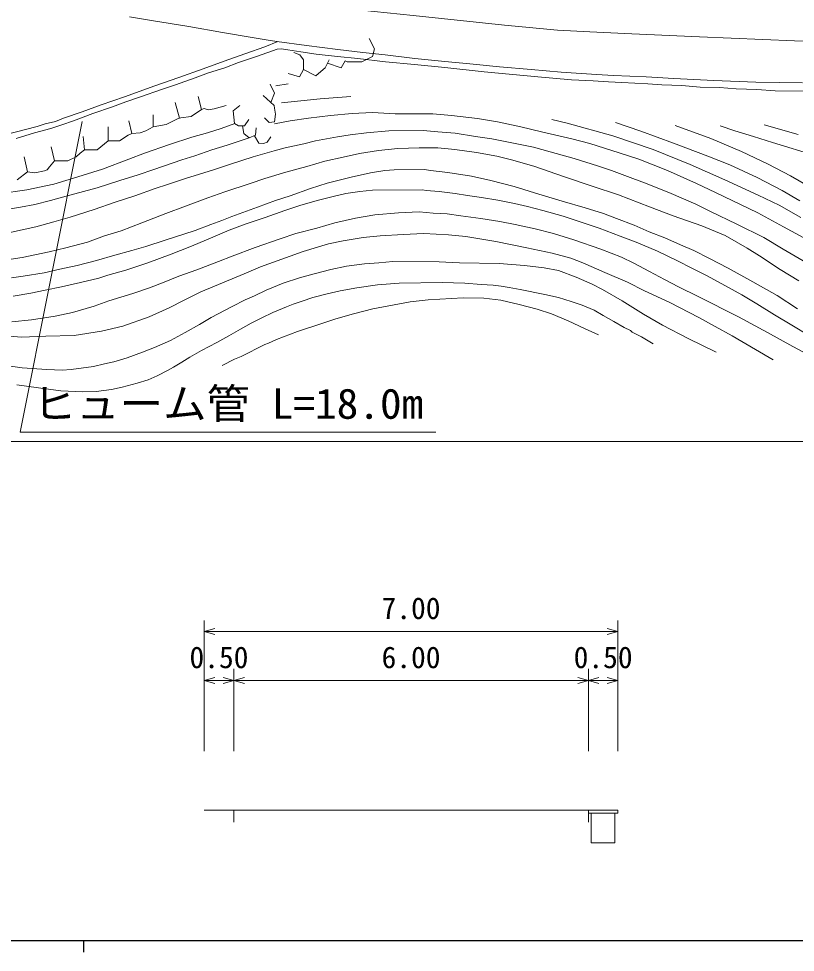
# Model space of a CAD drawing. Units: millimetres, scale not verified, with parts at other scales. Extents: x 40000 to 680000, y 20000 to 380000.
# Drawn here: x 262508 to 328210, y 204000 to 283000 of the extents above; entities that cross this region are included whole.
import ezdxf
from ezdxf.enums import TextEntityAlignment as Align

# ---------------------------------------------------------------- set-up
doc = ezdxf.new("R2010")
doc.units = ezdxf.units.MM
doc.header["$LTSCALE"] = 1000
doc.linetypes.add('CHAIN', pattern=[18.5, 12, -1.5, 3.5, -1.5])
for name, color, linetype, lineweight in [('M-BMK', 2, 'CHAIN', 13), ('M-TTL-BAND', 7, 'Continuous', 25), ('M-WORK', 1, 'Continuous', 13)]:
    doc.layers.add(name, color=color, linetype=linetype, lineweight=lineweight)
doc.styles.add('ＭＳ ゴシック', font='')
doc.styles.get('ＭＳ ゴシック').set_extended_font_data('MS Gothic')

msp = doc.modelspace()

# ---------------------------------------------------------------- linework, layer by layer
at = {"layer": 'M-BMK'}
msp.add_lwpolyline([(276947, 285635), (279603, 285256), (283798, 284653), (289289, 283939), (295889, 283257), (303596, 282464), (308104, 282019), (310817, 281881), (314376, 281724), (320104, 281461), (328145, 281114), (333820, 280963), (341356, 280714), (347392, 280537), (354857, 280269), (363245, 279941), (367269, 279777), (374989, 279705), (375331, 279692)], dxfattribs=at)
at = {"layer": 'M-TTL-BAND'}
for p, q in [((40000, 205000), (579000, 205000)), ((268000, 205000), (268000, 204000))]:
    msp.add_line(p, q, dxfattribs=at)
at = {"layer": 'M-WORK'}
for p, q in [((292602, 280441), (292148, 281314)), ((281094, 279280), (282723, 279828)), ((282723, 279828), (284384, 280432)), ((284384, 280432), (284731, 280441)), ((284731, 280441), (285274, 280366)), ((285274, 280366), (286369, 280193)), ((285782, 280126), (286283, 279936)), ((286283, 279936), (286593, 279513)), ((286369, 280193), (287685, 279994)), ((287685, 279994), (289487, 279804)), ((289487, 279804), (291198, 279620)), ((291551, 279341), (292434, 279809)), ((292434, 279809), (292602, 280441)), ((279942, 278849), (281094, 279280)), ((286593, 279513), (286611, 278695)), ((288442, 278837), (288782, 279528)), ((288641, 279242), (289789, 278852)), ((289789, 278852), (290129, 279444)), ((290129, 279444), (290297, 279336)), ((290297, 279336), (291551, 279341)), ((291198, 279620), (293531, 279358)), ((293531, 279358), (295995, 279116)), ((295995, 279116), (298557, 278860)), ((277433, 277993), (278566, 278409)), ((278566, 278409), (279942, 278849)), ((285292, 278347), (286252, 278073)), ((286252, 278073), (286611, 278695)), ((286611, 278695), (287641, 278177)), ((287641, 278177), (288279, 278704)), ((288279, 278704), (288442, 278837)), ((298557, 278860), (301893, 278513)), ((301893, 278513), (306428, 278080)), ((306428, 278080), (309265, 277825)), ((274601, 276996), (275776, 277412)), ((275776, 277412), (277433, 277993)), ((284156, 276706), (283796, 277446)), ((284250, 277317), (285312, 277494)), ((309265, 277825), (311107, 277726)), ((311107, 277726), (312398, 277654)), ((312398, 277654), (313525, 277595)), ((313525, 277595), (315734, 277497)), ((315734, 277497), (316913, 277405)), ((316913, 277405), (318597, 277340)), ((318597, 277340), (320157, 277215)), ((272803, 276383), (274601, 276996)), ((283830, 275919), (284156, 276706)), ((320157, 277215), (321796, 277163)), ((321796, 277163), (323218, 277065)), ((323218, 277065), (324961, 277019)), ((324961, 277019), (326494, 276907)), ((326494, 276907), (328860, 276855)), ((270444, 275549), (271586, 275966)), ((271586, 275966), (272803, 276383)), ((276107, 274570), (275755, 275906)), ((277975, 275313), (277684, 276404)), ((284127, 275647), (283203, 276493)), ((284735, 275875), (288012, 276203)), ((288012, 276203), (290620, 276406)), ((267144, 274365), (268787, 274964)), ((268787, 274964), (270444, 275549)), ((277112, 274725), (277975, 275313)), ((277975, 275313), (278197, 275402)), ((278197, 275402), (278535, 275292)), ((278535, 275292), (279053, 275375)), ((279053, 275375), (280069, 275651)), ((281203, 275645), (280655, 275215)), ((280655, 275215), (280759, 274140)), ((284152, 275424), (284127, 275647)), ((284139, 274272), (284226, 274931)), ((284226, 274931), (284152, 275424)), ((288890, 274820), (290712, 274964)), ((290712, 274964), (292429, 275069)), ((292429, 275069), (294356, 274945)), ((294356, 274945), (297554, 274951)), ((297554, 274951), (299133, 274820)), ((266147, 274019), (267144, 274365)), ((272076, 273275), (271839, 274369)), ((273899, 273852), (273891, 274872)), ((274991, 274035), (276000, 274539)), ((276000, 274539), (276214, 274601)), ((276214, 274601), (277112, 274725)), ((280759, 274140), (281099, 273937)), ((281617, 273942), (281977, 274470)), ((283303, 274619), (283708, 274204)), ((283708, 274204), (284139, 274272)), ((284158, 274112), (285463, 274355)), ((285463, 274355), (287029, 274591)), ((287029, 274591), (288890, 274820)), ((299133, 274820), (301335, 274552)), ((301335, 274552), (303019, 274263)), ((303019, 274263), (304998, 273844)), ((307623, 274477), (308917, 274167)), ((308917, 274167), (312764, 273090)), ((313007, 274225), (315150, 273478)), ((263858, 273331), (265230, 273710)), ((265230, 273710), (266147, 274019)), ((270086, 272653), (270084, 273858)), ((272076, 273275), (272774, 273344)), ((272774, 273344), (273271, 273496)), ((273271, 273496), (273899, 273852)), ((273899, 273852), (274991, 274035)), ((277167, 272973), (278484, 273340)), ((278484, 273340), (279644, 273714)), ((279644, 273714), (280786, 274123)), ((281099, 273937), (281617, 273942)), ((281432, 273941), (281553, 273291)), ((282555, 273138), (282609, 273750)), ((290556, 273182), (291926, 273345)), ((291926, 273345), (293813, 273496)), ((293813, 273496), (296736, 273535)), ((296736, 273535), (297981, 273418)), ((297981, 273418), (299442, 273300)), ((304998, 273844), (306729, 273437)), ((306729, 273437), (309297, 272841)), ((315150, 273478), (317915, 272475)), ((318055, 273948), (321050, 272847)), ((321839, 273937), (323082, 273513)), ((323082, 273513), (324681, 273038)), ((325569, 274030), (328439, 273204)), ((262304, 272872), (263858, 273331)), ((267959, 273025), (268083, 271914)), ((269140, 271914), (270086, 272653)), ((270086, 272653), (271033, 272674)), ((271033, 272674), (271779, 273136)), ((271779, 273136), (272076, 273275)), ((275273, 272351), (277167, 272973)), ((280144, 272293), (281997, 272906)), ((281553, 273291), (281997, 272906)), ((281997, 272906), (282555, 273138)), ((281997, 272906), (282555, 273138)), ((282451, 273094), (282831, 272467)), ((283206, 272432), (283522, 272561)), ((283522, 272561), (283838, 273015)), ((286644, 272421), (287614, 272651)), ((287614, 272651), (289488, 273005)), ((289488, 273005), (290556, 273182)), ((299442, 273300), (301146, 273024)), ((301146, 273024), (302549, 272821)), ((302549, 272821), (304358, 272454)), ((309297, 272841), (310824, 272441)), ((312764, 273090), (316186, 271930)), ((321050, 272847), (323665, 271765)), ((324681, 273038), (326276, 272530)), ((265253, 272161), (265540, 270961)), ((267710, 271630), (268083, 271914)), ((268083, 271914), (269140, 271914)), ((273162, 271623), (275273, 272351)), ((277401, 271399), (278847, 271904)), ((278847, 271904), (280144, 272293)), ((282345, 271307), (284127, 271825)), ((282831, 272467), (283206, 272432)), ((284127, 271825), (285051, 272068)), ((285051, 272068), (286644, 272421)), ((291347, 271586), (292959, 271835)), ((292959, 271835), (294578, 272006)), ((294578, 272006), (296380, 272084)), ((296380, 272084), (297979, 272058)), ((297979, 272058), (299408, 271920)), ((299408, 271920), (301230, 271678)), ((304358, 272454), (306055, 272120)), ((306055, 272120), (307464, 271733)), ((310824, 272441), (313295, 271635)), ((316186, 271930), (319326, 270665)), ((317915, 272475), (320819, 271368)), ((323665, 271765), (325900, 270677)), ((326276, 272530), (330783, 271151)), ((262962, 271314), (263261, 270048)), ((266674, 270967), (267371, 271306)), ((267371, 271306), (267710, 271630)), ((269610, 270260), (271819, 271099)), ((271819, 271099), (273162, 271623)), ((273955, 270224), (276305, 271043)), ((276305, 271043), (277401, 271399)), ((280424, 270691), (282345, 271307)), ((288418, 270931), (289958, 271285)), ((289958, 271285), (291347, 271586)), ((301230, 271678), (302947, 271357)), ((302947, 271357), (304303, 271036)), ((304303, 271036), (306178, 270492)), ((307464, 271733), (309489, 271170)), ((309489, 271170), (311475, 270541)), ((313295, 271635), (314960, 271098)), ((314960, 271098), (317384, 270154)), ((320819, 271368), (322667, 270627)), ((264684, 270124), (264926, 270207)), ((264926, 270207), (265119, 270463)), ((265119, 270463), (265540, 270961)), ((265540, 270961), (266674, 270967)), ((267526, 269618), (269610, 270260)), ((272612, 269793), (273955, 270224)), ((276630, 269472), (278989, 270200)), ((278989, 270200), (280424, 270691)), ((285122, 270007), (286871, 270492)), ((286871, 270492), (288418, 270931)), ((293493, 270150), (294268, 270220)), ((294268, 270220), (296836, 270230)), ((296836, 270230), (297345, 270160)), ((306178, 270492), (308589, 269659)), ((311475, 270541), (312654, 270167)), ((319326, 270665), (322242, 269354)), ((322667, 270627), (324993, 269565)), ((325900, 270677), (327794, 269694)), ((262384, 269358), (263261, 270048)), ((263261, 270048), (263876, 269966)), ((263876, 269966), (264684, 270124)), ((265475, 268989), (267526, 269618)), ((271058, 269316), (272612, 269793)), ((275096, 268961), (276630, 269472)), ((282100, 269043), (283332, 269463)), ((283332, 269463), (285122, 270007)), ((288598, 269076), (290624, 269588)), ((290624, 269588), (292262, 269952)), ((292262, 269952), (293493, 270150)), ((297345, 270160), (298812, 269996)), ((298812, 269996), (300829, 269682)), ((300829, 269682), (302437, 269300)), ((308589, 269659), (311027, 268827)), ((312654, 270167), (314011, 269649)), ((314011, 269649), (315446, 269112)), ((317384, 270154), (319862, 269064)), ((324993, 269565), (327110, 268471)), ((327794, 269694), (329799, 268534)), ((263188, 268523), (265475, 268989)), ((267996, 268370), (269148, 268693)), ((269148, 268693), (271058, 269316)), ((272331, 268017), (274048, 268620)), ((274048, 268620), (275096, 268961)), ((279957, 268336), (282100, 269043)), ((285488, 268017), (287183, 268625)), ((287183, 268625), (288598, 269076)), ((302437, 269300), (304420, 268799)), ((304420, 268799), (306516, 268157)), ((311027, 268827), (313262, 268100)), ((315446, 269112), (317497, 268299)), ((319862, 269064), (321468, 268291)), ((322242, 269354), (325079, 268056)), ((260842, 268183), (263188, 268523)), ((265211, 267617), (266531, 267968)), ((266531, 267968), (267996, 268370)), ((270673, 267480), (272331, 268017)), ((276615, 267136), (278503, 267831)), ((278503, 267831), (279957, 268336)), ((284228, 267612), (285488, 268017)), ((287759, 267627), (289111, 267959)), ((289111, 267959), (290193, 268216)), ((290193, 268216), (291372, 268385)), ((291372, 268385), (292449, 268488)), ((292449, 268488), (296662, 268525)), ((296662, 268525), (296990, 268469)), ((296990, 268469), (298076, 268380)), ((298076, 268380), (299433, 268207)), ((299433, 268207), (300463, 268029)), ((300463, 268029), (301671, 267870)), ((301671, 267870), (303056, 267631)), ((306516, 268157), (308472, 267562)), ((313262, 268100), (315864, 267071)), ((317497, 268299), (319797, 267303)), ((321468, 268291), (325033, 266567)), ((325079, 268056), (326836, 267231)), ((327110, 268471), (328591, 267580)), ((261302, 266816), (262674, 267046)), ((262674, 267046), (263868, 267284)), ((263868, 267284), (265211, 267617)), ((268903, 266864), (270673, 267480)), ((274970, 266514), (276615, 267136)), ((281767, 266709), (282700, 267040)), ((282700, 267040), (284228, 267612)), ((285025, 266775), (286279, 267205)), ((286279, 267205), (287759, 267627)), ((303056, 267631), (304442, 267364)), ((304442, 267364), (305556, 267102)), ((305556, 267102), (306862, 266779)), ((308472, 267562), (310425, 266987)), ((315864, 267071), (317863, 266304)), ((319797, 267303), (321043, 266681)), ((326836, 267231), (328684, 266189)), ((266852, 266215), (268903, 266864)), ((272932, 265727), (274970, 266514)), ((279690, 265920), (280536, 266271)), ((280536, 266271), (281767, 266709)), ((283354, 266185), (285025, 266775)), ((290993, 266130), (292640, 266406)), ((292640, 266406), (294630, 266575)), ((294630, 266575), (296394, 266664)), ((296394, 266664), (297574, 266551)), ((297574, 266551), (298758, 266495)), ((298758, 266495), (299924, 266331)), ((299924, 266331), (301595, 266102)), ((306862, 266779), (308575, 266278)), ((308575, 266278), (309919, 265843)), ((310425, 266987), (311979, 266519)), ((311979, 266519), (313076, 266097)), ((317863, 266304), (320314, 265459)), ((321043, 266681), (323258, 265625)), ((325033, 266567), (327222, 265381)), ((263956, 265396), (265469, 265822)), ((265469, 265822), (266852, 266215)), ((271189, 265039), (272932, 265727)), ((277433, 265084), (278761, 265586)), ((278761, 265586), (279690, 265920)), ((280325, 265103), (281655, 265604)), ((281655, 265604), (283354, 266185)), ((287725, 265287), (289256, 265718)), ((289256, 265718), (290993, 266130)), ((301595, 266102), (303201, 265844)), ((303201, 265844), (304521, 265596)), ((304521, 265596), (306197, 265222)), ((309919, 265843), (311613, 265263)), ((313076, 266097), (314577, 265516)), ((314577, 265516), (315858, 264967)), ((320314, 265459), (322286, 264640)), ((323258, 265625), (325551, 264479)), ((261649, 264891), (262789, 265134)), ((262789, 265134), (263956, 265396)), ((269780, 264613), (271189, 265039)), ((274902, 264245), (276487, 264757)), ((276487, 264757), (277433, 265084)), ((278542, 264355), (280325, 265103)), ((284636, 264384), (285965, 264815)), ((285965, 264815), (287725, 265287)), ((293091, 264628), (295043, 264746)), ((295043, 264746), (296780, 264818)), ((296780, 264818), (298864, 264700)), ((298864, 264700), (300339, 264562)), ((306197, 265222), (307751, 264810)), ((307751, 264810), (309478, 264286)), ((311613, 265263), (313387, 264589)), ((315858, 264967), (317169, 264459)), ((327222, 265381), (330525, 263572)), ((266510, 263604), (268332, 264096)), ((268332, 264096), (269780, 264613)), ((273261, 263730), (274902, 264245)), ((276988, 263690), (278542, 264355)), ((282511, 263626), (284636, 264384)), ((286576, 263291), (288726, 263959)), ((288726, 263959), (289971, 264215)), ((289971, 264215), (291662, 264470)), ((291662, 264470), (293091, 264628)), ((300339, 264562), (302881, 264143)), ((302881, 264143), (305509, 263612)), ((309478, 264286), (311744, 263485)), ((313387, 264589), (314749, 264092)), ((314749, 264092), (316552, 263320)), ((317169, 264459), (318493, 263867)), ((318493, 263867), (319630, 263376)), ((322286, 264640), (324144, 263595)), ((325551, 264479), (327190, 263502)), ((262807, 262778), (265094, 263257)), ((265094, 263257), (266510, 263604)), ((270633, 262978), (272094, 263389)), ((272094, 263389), (273261, 263730)), ((273425, 262337), (275410, 263072)), ((275410, 263072), (276988, 263690)), ((280582, 262909), (282511, 263626)), ((285089, 262773), (286576, 263291)), ((305509, 263612), (307646, 263160)), ((307646, 263160), (309212, 262747)), ((311744, 263485), (313513, 262830)), ((316552, 263320), (318293, 262491)), ((319630, 263376), (320957, 262717)), ((324144, 263595), (325193, 262921)), ((327190, 263502), (328881, 262513)), ((260900, 262503), (262807, 262778)), ((267450, 262118), (269105, 262546)), ((269105, 262546), (270633, 262978)), ((271572, 261724), (273425, 262337)), ((277577, 261753), (279426, 262441)), ((279426, 262441), (280582, 262909)), ((282959, 262006), (285089, 262773)), ((291772, 262249), (292979, 262347)), ((292979, 262347), (294159, 262450)), ((294159, 262450), (298072, 262422)), ((298072, 262422), (299809, 262352)), ((299809, 262352), (303147, 262291)), ((303147, 262291), (305286, 262109)), ((309212, 262747), (310221, 262327)), ((310221, 262327), (312089, 261521)), ((313513, 262830), (314562, 262315)), ((314562, 262315), (315886, 261599)), ((318293, 262491), (319388, 261920)), ((320957, 262717), (322542, 261894)), ((325193, 262921), (326940, 261787)), ((262899, 261219), (264654, 261497)), ((264654, 261497), (265982, 261794)), ((265982, 261794), (267450, 262118)), ((270060, 261284), (271572, 261724)), ((276060, 261205), (277577, 261753)), ((281570, 261423), (282959, 262006)), ((287503, 261406), (288912, 261767)), ((288912, 261767), (290236, 262048)), ((290236, 262048), (291772, 262249)), ((305286, 262109), (306957, 261917)), ((306957, 261917), (308174, 261692)), ((308174, 261692), (309667, 261121)), ((312089, 261521), (314003, 260715)), ((315886, 261599), (317136, 260934)), ((319388, 261920), (320690, 261265)), ((322542, 261894), (324628, 260741)), ((326940, 261787), (328499, 260810)), ((261909, 261069), (262899, 261219)), ((267738, 260675), (269283, 261036)), ((269283, 261036), (270060, 261284)), ((273588, 260222), (274824, 260705)), ((274824, 260705), (276060, 261205)), ((279086, 260374), (281570, 261423)), ((284881, 260611), (286267, 261074)), ((286267, 261074), (287503, 261406)), ((309667, 261121), (311030, 260522)), ((314003, 260715), (315464, 259981)), ((317136, 260934), (318316, 260302)), ((320690, 261265), (322300, 260408)), ((324628, 260741), (326668, 259581)), ((263530, 259762), (264737, 260025)), ((264737, 260025), (266132, 260301)), ((266132, 260301), (267738, 260675)), ((272175, 259750), (273588, 260222)), ((277919, 259876), (279086, 260374)), ((282457, 259553), (283458, 260016)), ((283458, 260016), (284881, 260611)), ((288592, 259713), (289711, 259976)), ((289711, 259976), (291125, 260219)), ((291125, 260219), (292852, 260476)), ((292852, 260476), (294710, 260626)), ((294710, 260626), (298343, 260673)), ((298343, 260673), (300262, 260622)), ((300262, 260622), (301629, 260514)), ((301629, 260514), (302635, 260448)), ((302635, 260448), (303328, 260359)), ((303328, 260359), (304002, 260256)), ((304002, 260256), (304943, 260074)), ((304943, 260074), (307031, 259671)), ((311030, 260522), (311910, 260091)), ((311910, 260091), (313562, 259127)), ((315464, 259981), (317607, 258972)), ((318316, 260302), (319991, 259483)), ((322300, 260408), (323686, 259631)), ((262055, 259510), (263530, 259762)), ((270148, 259118), (272175, 259750)), ((275246, 258520), (276517, 259169)), ((276517, 259169), (277919, 259876)), ((280556, 258635), (281656, 259206)), ((281656, 259206), (282457, 259553)), ((286481, 259110), (287394, 259419)), ((287394, 259419), (288592, 259713)), ((295628, 259038), (297145, 259211)), ((297145, 259211), (300108, 259384)), ((300108, 259384), (301850, 259342)), ((301850, 259342), (303291, 259173)), ((303291, 259173), (304836, 258818)), ((307031, 259671), (308164, 259409)), ((308164, 259409), (309240, 259072)), ((313562, 259127), (315355, 258003)), ((319991, 259483), (323402, 257760)), ((323686, 259631), (324959, 258864)), ((326668, 259581), (328396, 258457)), ((267058, 258139), (268889, 258678)), ((268889, 258678), (270148, 259118)), ((273542, 257773), (275246, 258520)), ((278801, 257708), (280556, 258635)), ((283996, 258127), (285156, 258618)), ((285156, 258618), (285742, 258847)), ((285742, 258847), (286481, 259110)), ((290830, 258031), (292469, 258453)), ((292469, 258453), (294276, 258780)), ((294276, 258780), (295628, 259038)), ((304836, 258818), (306367, 258415)), ((306367, 258415), (307579, 258027)), ((309240, 259072), (310172, 258754)), ((310172, 258754), (311206, 258323)), ((317607, 258972), (320058, 257714)), ((324959, 258864), (326447, 257951)), ((263599, 257507), (265598, 257826)), ((265598, 257826), (267058, 258139)), ((271333, 256986), (273542, 257773)), ((277804, 257114), (278801, 257708)), ((282179, 257242), (283073, 257691)), ((283073, 257691), (283996, 258127)), ((288228, 257226), (289337, 257610)), ((289337, 257610), (290830, 258031)), ((307579, 258027), (308979, 257437)), ((311206, 258323), (311960, 257878)), ((311960, 257878), (312845, 257387)), ((315355, 258003), (316979, 257076)), ((320058, 257714), (321428, 256954)), ((323402, 257760), (325846, 256456)), ((326447, 257951), (327912, 257080)), ((261923, 257348), (263599, 257507)), ((269524, 256567), (271333, 256986)), ((276605, 256445), (277804, 257114)), ((281271, 256732), (282179, 257242)), ((286084, 256519), (288228, 257226)), ((308979, 257437), (310378, 256796)), ((310378, 256796), (311549, 256238)), ((312845, 257387), (313729, 256863)), ((313729, 256863), (314254, 256615)), ((316979, 257076), (319151, 255934)), ((321428, 256954), (322863, 256161)), ((327912, 257080), (329406, 256177)), ((261398, 256154), (262748, 256056)), ((262748, 256056), (264812, 256134)), ((264812, 256134), (267191, 256193)), ((267191, 256193), (269524, 256567)), ((275360, 255780), (276605, 256445)), ((279258, 255594), (280298, 256175)), ((280298, 256175), (281271, 256732)), ((284328, 255864), (286084, 256519)), ((314254, 256615), (314418, 256484)), ((314418, 256484), (315185, 256072)), ((315185, 256072), (316173, 255482)), ((322863, 256161), (324835, 255007)), ((325846, 256456), (327996, 255250)), ((273984, 255167), (275360, 255780)), ((277980, 254925), (279258, 255594)), ((281323, 254413), (283336, 255433)), ((283336, 255433), (283650, 255555)), ((283650, 255555), (284328, 255864)), ((319151, 255934), (321513, 254784)), ((327996, 255250), (329752, 254320)), ((271690, 254310), (272996, 254787)), ((272996, 254787), (273984, 255167)), ((276997, 254358), (277980, 254925)), ((280776, 254193), (281323, 254413)), ((324835, 255007), (326336, 254129)), ((260769, 253744), (262792, 253467)), ((268844, 253556), (269780, 253786)), ((269780, 253786), (270557, 253950)), ((270557, 253950), (271690, 254310)), ((275607, 253506), (276314, 253932)), ((276314, 253932), (276997, 254358)), ((279713, 253664), (280776, 254193)), ((262792, 253467), (264903, 253308)), ((264903, 253308), (266185, 253261)), ((266185, 253261), (266944, 253327)), ((266944, 253327), (268844, 253556)), ((274226, 252771), (275153, 253249)), ((275153, 253249), (275607, 253506)), ((271268, 251826), (272536, 252149)), ((272536, 252149), (273459, 252439)), ((273459, 252439), (274226, 252771)), ((262351, 252008), (264185, 251765)), ((264185, 251765), (266077, 251512)), ((266077, 251512), (267949, 251423)), ((267949, 251423), (269058, 251461)), ((269058, 251461), (270355, 251629)), ((270355, 251629), (271268, 251826)), ((64389, 247213), (346459, 247213)), ((278201, 221027), (278201, 232084)), ((313201, 221027), (313201, 232084)), ((278201, 231149), (279101, 231399)), ((278201, 231149), (313201, 231149)), ((278201, 231149), (279101, 230899)), ((313201, 231149), (312301, 231399)), ((313201, 231149), (312301, 230899)), ((280701, 221027), (280701, 227994)), ((310701, 221027), (310701, 227994)), ((278201, 226994), (279101, 227244)), ((278201, 226994), (280701, 226994)), ((278201, 226994), (279101, 226744)), ((280701, 226994), (279801, 227244)), ((280701, 226994), (279801, 226744)), ((280701, 226994), (281601, 227244)), ((280701, 226994), (310701, 226994)), ((280701, 226994), (281601, 226744)), ((310701, 226994), (309801, 227244)), ((310701, 226994), (309801, 226744)), ((310701, 226994), (311601, 227244)), ((310701, 226994), (313201, 226994)), ((310701, 226994), (311601, 226744)), ((313201, 226994), (312301, 227244)), ((313201, 226994), (312301, 226744)), ((280701, 216027), (278201, 216027)), ((280701, 216027), (310701, 216027)), ((280701, 216027), (280701, 215027)), ((310701, 216027), (310701, 215027)), ((310701, 216027), (313201, 216027)), ((313201, 215777), (313201, 216027))]:
    msp.add_line(p, q, dxfattribs=at)
for points in [[(271882, 283151), (273740, 282847), (276891, 282337), (279746, 281831), (282265, 281410), (283440, 281213), (284352, 281068), (286843, 280717), (289520, 280404), (291631, 280151), (293504, 279935), (296031, 279641), (298569, 279369), (300661, 279168), (303189, 278924), (305862, 278686), (308394, 278461), (311385, 278288), (312827, 278199), (315584, 278086), (317934, 277946), (321309, 277773), (324871, 277628), (328804, 277558)], [(261345, 273164), (264061, 273871), (264758, 274091), (265620, 274302), (266308, 274568), (267877, 275128), (269483, 275696), (271465, 276394), (274034, 277311), (276070, 278018), (278126, 278752), (280208, 279513), (281713, 280045), (283328, 280623), (284431, 281057)], [(267871, 274285), (262631, 248024), (297811, 248026)], [(310701, 216027), (310701, 215777), (313201, 215777)], [(310701, 215777), (310951, 215777), (310951, 213277)], [(313201, 215777), (312951, 215777), (312951, 213277), (310951, 213277)]]:
    msp.add_lwpolyline(points, dxfattribs=at)

# ---------------------------------------------------------------- texts
at = {"layer": 'M-WORK', "style": 'ＭＳ ゴシック', "width": 1.05}
msp.add_text('ヒューム管 L=18.0m', height=2566, rotation=0.002, dxfattribs=at).set_placement((280221, 248375), align=Align.BOTTOM_CENTER)
at = {"layer": 'M-WORK', "style": 'ＭＳ ゴシック'}
for s, p in [('7.00', (295701, 231649)), ('0.50', (279451, 227494)), ('6.00', (295701, 227494)), ('0.50', (311951, 227494))]:
    msp.add_text(s, height=1833, dxfattribs=at).set_placement(p, align=Align.BOTTOM_CENTER)

doc.saveas('drawing.dxf')
